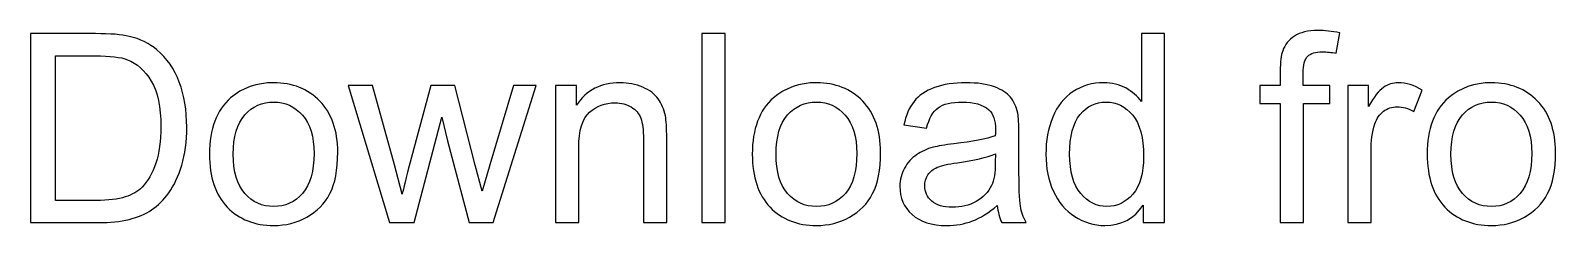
# Model space of a CAD drawing. Header units: millimetres. Extents: x -295 to 213, y -77 to 90.
# Drawn here: x 12.52 to 61.44, y -76.79 to -70.53 of the extents above; entities that cross this region are included whole.
import ezdxf

# ---------------------------------------------------------------- set-up
doc = ezdxf.new("R2010")
doc.units = ezdxf.units.MM
doc.header["$MEASUREMENT"] = 0
doc.layers.add('Layer 1', color=7, linetype='Continuous')

msp = doc.modelspace()

# ---------------------------------------------------------------- linework, layer by layer
at = {"layer": 'Layer 1', "color": 250}
for points, knots in [([(12.5204, -76.6976), (12.5204, -76.6976), (12.5204, -70.6354), (12.5204, -70.6354), (12.5204, -70.6354), (12.5204, -70.6354), (14.6089, -70.6354), (14.6089, -70.6354), (14.6089, -70.6354), (15.0802, -70.6354), (15.44, -70.6637), (15.6884, -70.7215), (15.6884, -70.7215), (16.0355, -70.802), (16.3319, -70.9473), (16.5774, -71.1561), (16.5774, -71.1561), (16.8977, -71.4271), (17.1362, -71.7714), (17.2942, -72.1919), (17.2942, -72.1919), (17.4537, -72.6124), (17.5327, -73.0936), (17.5327, -73.6341), (17.5327, -73.6341), (17.5327, -74.0941), (17.4791, -74.5019), (17.3719, -74.8575), (17.3719, -74.8575), (17.2646, -75.2131), (17.1263, -75.508), (16.9584, -75.7409), (16.9584, -75.7409), (16.7891, -75.9737), (16.6056, -76.1571), (16.4052, -76.2898), (16.4052, -76.2898), (16.2063, -76.4238), (15.965, -76.5254), (15.6827, -76.5946), (15.6827, -76.5946), (15.3991, -76.6637), (15.0746, -76.6976), (14.7077, -76.6976), (14.7077, -76.6976), (14.7077, -76.6976), (12.5204, -76.6976), (12.5204, -76.6976)], [0, 0, 0, 0, 0.0769231, 0.0769231, 0.0769231, 0.0769231, 0.1538462, 0.1538462, 0.1538462, 0.1538462, 0.2307692, 0.2307692, 0.2307692, 0.2307692, 0.3076923, 0.3076923, 0.3076923, 0.3076923, 0.3846154, 0.3846154, 0.3846154, 0.3846154, 0.4615385, 0.4615385, 0.4615385, 0.4615385, 0.5384615, 0.5384615, 0.5384615, 0.5384615, 0.6153846, 0.6153846, 0.6153846, 0.6153846, 0.6923077, 0.6923077, 0.6923077, 0.6923077, 0.7692308, 0.7692308, 0.7692308, 0.7692308, 0.8461538, 0.8461538, 0.8461538, 0.8461538, 1, 1, 1, 1]), ([(34.057, -76.6976), (34.057, -76.6976), (34.057, -70.6354), (34.057, -70.6354), (34.057, -70.6354), (34.057, -70.6354), (34.802, -70.6354), (34.802, -70.6354), (34.802, -70.6354), (34.802, -70.6354), (34.802, -76.6976), (34.802, -76.6976), (34.802, -76.6976), (34.802, -76.6976), (34.057, -76.6976), (34.057, -76.6976)], [0, 0, 0, 0, 0.2, 0.2, 0.2, 0.2, 0.4, 0.4, 0.4, 0.4, 0.6, 0.6, 0.6, 0.6, 1, 1, 1, 1]), ([(48.209, -76.6976), (48.209, -76.6976), (48.209, -76.1402), (48.209, -76.1402), (48.209, -76.1402), (47.9311, -76.5734), (47.5218, -76.7907), (46.9814, -76.7907), (46.9814, -76.7907), (46.6314, -76.7907), (46.3097, -76.6948), (46.0176, -76.5015), (46.0176, -76.5015), (45.7241, -76.3095), (45.4969, -76.04), (45.3346, -75.6957), (45.3346, -75.6957), (45.1737, -75.35), (45.0933, -74.9535), (45.0933, -74.5047), (45.0933, -74.5047), (45.0933, -74.0673), (45.1667, -73.6708), (45.312, -73.3137), (45.312, -73.3137), (45.4588, -72.9581), (45.6775, -72.6844), (45.9696, -72.4953), (45.9696, -72.4953), (46.2603, -72.3048), (46.5877, -72.2102), (46.9475, -72.2102), (46.9475, -72.2102), (47.2128, -72.2102), (47.4485, -72.2667), (47.6545, -72.3782), (47.6545, -72.3782), (47.8605, -72.4897), (48.0284, -72.6364), (48.1582, -72.8156), (48.1582, -72.8156), (48.1582, -72.8156), (48.1582, -70.6354), (48.1582, -70.6354), (48.1582, -70.6354), (48.1582, -70.6354), (48.9033, -70.6354), (48.9033, -70.6354), (48.9033, -70.6354), (48.9033, -70.6354), (48.9033, -76.6976), (48.9033, -76.6976), (48.9033, -76.6976), (48.9033, -76.6976), (48.209, -76.6976), (48.209, -76.6976)], [0, 0, 0, 0, 0.0666667, 0.0666667, 0.0666667, 0.0666667, 0.1333333, 0.1333333, 0.1333333, 0.1333333, 0.2, 0.2, 0.2, 0.2, 0.2666667, 0.2666667, 0.2666667, 0.2666667, 0.3333333, 0.3333333, 0.3333333, 0.3333333, 0.4, 0.4, 0.4, 0.4, 0.4666667, 0.4666667, 0.4666667, 0.4666667, 0.5333333, 0.5333333, 0.5333333, 0.5333333, 0.6, 0.6, 0.6, 0.6, 0.6666667, 0.6666667, 0.6666667, 0.6666667, 0.7333333, 0.7333333, 0.7333333, 0.7333333, 0.8, 0.8, 0.8, 0.8, 0.8666667, 0.8666667, 0.8666667, 0.8666667, 1, 1, 1, 1]), ([(52.6117, -76.6976), (52.6117, -76.6976), (52.6117, -72.8791), (52.6117, -72.8791), (52.6117, -72.8791), (52.6117, -72.8791), (51.9513, -72.8791), (51.9513, -72.8791), (51.9513, -72.8791), (51.9513, -72.8791), (51.9513, -72.3034), (51.9513, -72.3034), (51.9513, -72.3034), (51.9513, -72.3034), (52.6117, -72.3034), (52.6117, -72.3034), (52.6117, -72.3034), (52.6117, -72.3034), (52.6117, -71.8377), (52.6117, -71.8377), (52.6117, -71.8377), (52.6117, -71.5428), (52.6371, -71.3241), (52.6893, -71.1815), (52.6893, -71.1815), (52.7613, -70.9896), (52.8855, -70.833), (53.0661, -70.7131), (53.0661, -70.7131), (53.2453, -70.5931), (53.4979, -70.5338), (53.8224, -70.5338), (53.8224, -70.5338), (54.0327, -70.5338), (54.2641, -70.5592), (54.5181, -70.6086), (54.5181, -70.6086), (54.5181, -70.6086), (54.4066, -71.2606), (54.4066, -71.2606), (54.4066, -71.2606), (54.2514, -71.2338), (54.1061, -71.2196), (53.9678, -71.2196), (53.9678, -71.2196), (53.742, -71.2196), (53.5826, -71.2676), (53.488, -71.3636), (53.488, -71.3636), (53.3949, -71.4595), (53.3483, -71.6387), (53.3483, -71.9012), (53.3483, -71.9012), (53.3483, -71.9012), (53.3483, -72.3034), (53.3483, -72.3034), (53.3483, -72.3034), (53.3483, -72.3034), (54.2034, -72.3034), (54.2034, -72.3034), (54.2034, -72.3034), (54.2034, -72.3034), (54.2034, -72.8791), (54.2034, -72.8791), (54.2034, -72.8791), (54.2034, -72.8791), (53.3568, -72.8791), (53.3568, -72.8791), (53.3568, -72.8791), (53.3568, -72.8791), (53.3568, -76.6976), (53.3568, -76.6976), (53.3568, -76.6976), (53.3568, -76.6976), (52.6117, -76.6976), (52.6117, -76.6976)], [0, 0, 0, 0, 0.05, 0.05, 0.05, 0.05, 0.1, 0.1, 0.1, 0.1, 0.15, 0.15, 0.15, 0.15, 0.2, 0.2, 0.2, 0.2, 0.25, 0.25, 0.25, 0.25, 0.3, 0.3, 0.3, 0.3, 0.35, 0.35, 0.35, 0.35, 0.4, 0.4, 0.4, 0.4, 0.45, 0.45, 0.45, 0.45, 0.5, 0.5, 0.5, 0.5, 0.55, 0.55, 0.55, 0.55, 0.6, 0.6, 0.6, 0.6, 0.65, 0.65, 0.65, 0.65, 0.7, 0.7, 0.7, 0.7, 0.75, 0.75, 0.75, 0.75, 0.8, 0.8, 0.8, 0.8, 0.85, 0.85, 0.85, 0.85, 0.9, 0.9, 0.9, 0.9, 1, 1, 1, 1]), ([(13.3248, -75.9864), (13.3248, -75.9864), (14.6174, -75.9864), (14.6174, -75.9864), (14.6174, -75.9864), (15.0167, -75.9864), (15.33, -75.9497), (15.5572, -75.8749), (15.5572, -75.8749), (15.7843, -75.8001), (15.965, -75.6957), (16.1004, -75.5602), (16.1004, -75.5602), (16.2895, -75.3697), (16.4377, -75.1129), (16.5435, -74.7912), (16.5435, -74.7912), (16.6494, -74.4694), (16.703, -74.08), (16.703, -73.6214), (16.703, -73.6214), (16.703, -72.9864), (16.5986, -72.4981), (16.3911, -72.1566), (16.3911, -72.1566), (16.1837, -71.8151), (15.9311, -71.5865), (15.6334, -71.4708), (15.6334, -71.4708), (15.4189, -71.3876), (15.0731, -71.3466), (14.5962, -71.3466), (14.5962, -71.3466), (14.5962, -71.3466), (13.3248, -71.3466), (13.3248, -71.3466), (13.3248, -71.3466), (13.3248, -71.3466), (13.3248, -75.9864), (13.3248, -75.9864)], [0, 0, 0, 0, 0.0909091, 0.0909091, 0.0909091, 0.0909091, 0.1818182, 0.1818182, 0.1818182, 0.1818182, 0.2727273, 0.2727273, 0.2727273, 0.2727273, 0.3636364, 0.3636364, 0.3636364, 0.3636364, 0.4545455, 0.4545455, 0.4545455, 0.4545455, 0.5454545, 0.5454545, 0.5454545, 0.5454545, 0.6363636, 0.6363636, 0.6363636, 0.6363636, 0.7272727, 0.7272727, 0.7272727, 0.7272727, 0.8181818, 0.8181818, 0.8181818, 0.8181818, 1, 1, 1, 1]), ([(18.2623, -74.5005), (18.2623, -73.6891), (18.4881, -73.088), (18.941, -72.6971), (18.941, -72.6971), (19.3178, -72.3725), (19.7793, -72.2102), (20.3225, -72.2102), (20.3225, -72.2102), (20.9251, -72.2102), (21.419, -72.4078), (21.8028, -72.8029), (21.8028, -72.8029), (22.1852, -73.1966), (22.3771, -73.7427), (22.3771, -74.4384), (22.3771, -74.4384), (22.3771, -75.0028), (22.2925, -75.4459), (22.1231, -75.7691), (22.1231, -75.7691), (21.9538, -76.0922), (21.7068, -76.3434), (21.3823, -76.5226), (21.3823, -76.5226), (21.0591, -76.7018), (20.7049, -76.7907), (20.3225, -76.7907), (20.3225, -76.7907), (19.7073, -76.7907), (19.2106, -76.5946), (18.831, -76.2009), (18.831, -76.2009), (18.4514, -75.8072), (18.2623, -75.2399), (18.2623, -74.5005)], [0, 0, 0, 0, 0.1, 0.1, 0.1, 0.1, 0.2, 0.2, 0.2, 0.2, 0.3, 0.3, 0.3, 0.3, 0.4, 0.4, 0.4, 0.4, 0.5, 0.5, 0.5, 0.5, 0.6, 0.6, 0.6, 0.6, 0.7, 0.7, 0.7, 0.7, 0.8, 0.8, 0.8, 0.8, 1, 1, 1, 1]), ([(24.0408, -76.6976), (24.0408, -76.6976), (22.713, -72.3034), (22.713, -72.3034), (22.713, -72.3034), (22.713, -72.3034), (23.4919, -72.3034), (23.4919, -72.3034), (23.4919, -72.3034), (23.4919, -72.3034), (24.1932, -74.8392), (24.1932, -74.8392), (24.1932, -74.8392), (24.1932, -74.8392), (24.4416, -75.7832), (24.4416, -75.7832), (24.4416, -75.7832), (24.4515, -75.7366), (24.5277, -75.4347), (24.6688, -74.8773), (24.6688, -74.8773), (24.6688, -74.8773), (25.3645, -72.3034), (25.3645, -72.3034), (25.3645, -72.3034), (25.3645, -72.3034), (26.1279, -72.3034), (26.1279, -72.3034), (26.1279, -72.3034), (26.1279, -72.3034), (26.7897, -74.8547), (26.7897, -74.8547), (26.7897, -74.8547), (26.7897, -74.8547), (27.0056, -75.6915), (27.0056, -75.6915), (27.0056, -75.6915), (27.0056, -75.6915), (27.2582, -74.8434), (27.2582, -74.8434), (27.2582, -74.8434), (27.2582, -74.8434), (28.0174, -72.3034), (28.0174, -72.3034), (28.0174, -72.3034), (28.0174, -72.3034), (28.7413, -72.3034), (28.7413, -72.3034), (28.7413, -72.3034), (28.7413, -72.3034), (27.3626, -76.6976), (27.3626, -76.6976), (27.3626, -76.6976), (27.3626, -76.6976), (26.5921, -76.6976), (26.5921, -76.6976), (26.5921, -76.6976), (26.5921, -76.6976), (25.895, -74.0687), (25.895, -74.0687), (25.895, -74.0687), (25.895, -74.0687), (25.7186, -73.3166), (25.7186, -73.3166), (25.7186, -73.3166), (25.7186, -73.3166), (24.8296, -76.6976), (24.8296, -76.6976), (24.8296, -76.6976), (24.8296, -76.6976), (24.0408, -76.6976), (24.0408, -76.6976)], [0, 0, 0, 0, 0.0526316, 0.0526316, 0.0526316, 0.0526316, 0.1052632, 0.1052632, 0.1052632, 0.1052632, 0.1578947, 0.1578947, 0.1578947, 0.1578947, 0.2105263, 0.2105263, 0.2105263, 0.2105263, 0.2631579, 0.2631579, 0.2631579, 0.2631579, 0.3157895, 0.3157895, 0.3157895, 0.3157895, 0.3684211, 0.3684211, 0.3684211, 0.3684211, 0.4210526, 0.4210526, 0.4210526, 0.4210526, 0.4736842, 0.4736842, 0.4736842, 0.4736842, 0.5263158, 0.5263158, 0.5263158, 0.5263158, 0.5789474, 0.5789474, 0.5789474, 0.5789474, 0.6315789, 0.6315789, 0.6315789, 0.6315789, 0.6842105, 0.6842105, 0.6842105, 0.6842105, 0.7368421, 0.7368421, 0.7368421, 0.7368421, 0.7894737, 0.7894737, 0.7894737, 0.7894737, 0.8421053, 0.8421053, 0.8421053, 0.8421053, 0.8947368, 0.8947368, 0.8947368, 0.8947368, 1, 1, 1, 1]), ([(29.365, -76.6976), (29.365, -76.6976), (29.365, -72.3034), (29.365, -72.3034), (29.365, -72.3034), (29.365, -72.3034), (30.0339, -72.3034), (30.0339, -72.3034), (30.0339, -72.3034), (30.0339, -72.3034), (30.0339, -72.9271), (30.0339, -72.9271), (30.0339, -72.9271), (30.3556, -72.4487), (30.8213, -72.2102), (31.4295, -72.2102), (31.4295, -72.2102), (31.6948, -72.2102), (31.9375, -72.2582), (32.159, -72.3528), (32.159, -72.3528), (32.3806, -72.4473), (32.5471, -72.5729), (32.6571, -72.7267), (32.6571, -72.7267), (32.7672, -72.8805), (32.8448, -73.064), (32.8886, -73.2756), (32.8886, -73.2756), (32.9154, -73.4139), (32.9295, -73.6552), (32.9295, -73.9995), (32.9295, -73.9995), (32.9295, -73.9995), (32.9295, -76.6976), (32.9295, -76.6976), (32.9295, -76.6976), (32.9295, -76.6976), (32.1844, -76.6976), (32.1844, -76.6976), (32.1844, -76.6976), (32.1844, -76.6976), (32.1844, -74.0278), (32.1844, -74.0278), (32.1844, -74.0278), (32.1844, -73.7244), (32.1562, -73.4972), (32.0983, -73.3476), (32.0983, -73.3476), (32.0405, -73.198), (31.9375, -73.0781), (31.7907, -72.9878), (31.7907, -72.9878), (31.644, -72.8989), (31.4704, -72.8537), (31.2728, -72.8537), (31.2728, -72.8537), (30.9567, -72.8537), (30.6844, -72.9539), (30.4544, -73.1557), (30.4544, -73.1557), (30.2244, -73.3561), (30.1101, -73.7385), (30.1101, -74.3001), (30.1101, -74.3001), (30.1101, -74.3001), (30.1101, -76.6976), (30.1101, -76.6976), (30.1101, -76.6976), (30.1101, -76.6976), (29.365, -76.6976), (29.365, -76.6976)], [0, 0, 0, 0, 0.0526316, 0.0526316, 0.0526316, 0.0526316, 0.1052632, 0.1052632, 0.1052632, 0.1052632, 0.1578947, 0.1578947, 0.1578947, 0.1578947, 0.2105263, 0.2105263, 0.2105263, 0.2105263, 0.2631579, 0.2631579, 0.2631579, 0.2631579, 0.3157895, 0.3157895, 0.3157895, 0.3157895, 0.3684211, 0.3684211, 0.3684211, 0.3684211, 0.4210526, 0.4210526, 0.4210526, 0.4210526, 0.4736842, 0.4736842, 0.4736842, 0.4736842, 0.5263158, 0.5263158, 0.5263158, 0.5263158, 0.5789474, 0.5789474, 0.5789474, 0.5789474, 0.6315789, 0.6315789, 0.6315789, 0.6315789, 0.6842105, 0.6842105, 0.6842105, 0.6842105, 0.7368421, 0.7368421, 0.7368421, 0.7368421, 0.7894737, 0.7894737, 0.7894737, 0.7894737, 0.8421053, 0.8421053, 0.8421053, 0.8421053, 0.8947368, 0.8947368, 0.8947368, 0.8947368, 1, 1, 1, 1]), ([(35.6755, -74.5005), (35.6755, -73.6891), (35.9013, -73.088), (36.3542, -72.6971), (36.3542, -72.6971), (36.731, -72.3725), (37.1925, -72.2102), (37.7357, -72.2102), (37.7357, -72.2102), (38.3383, -72.2102), (38.8322, -72.4078), (39.216, -72.8029), (39.216, -72.8029), (39.5984, -73.1966), (39.7903, -73.7427), (39.7903, -74.4384), (39.7903, -74.4384), (39.7903, -75.0028), (39.7057, -75.4459), (39.5363, -75.7691), (39.5363, -75.7691), (39.367, -76.0922), (39.12, -76.3434), (38.7955, -76.5226), (38.7955, -76.5226), (38.4723, -76.7018), (38.1181, -76.7907), (37.7357, -76.7907), (37.7357, -76.7907), (37.1205, -76.7907), (36.6238, -76.5946), (36.2442, -76.2009), (36.2442, -76.2009), (35.8646, -75.8072), (35.6755, -75.2399), (35.6755, -74.5005)], [0, 0, 0, 0, 0.1, 0.1, 0.1, 0.1, 0.2, 0.2, 0.2, 0.2, 0.3, 0.3, 0.3, 0.3, 0.4, 0.4, 0.4, 0.4, 0.5, 0.5, 0.5, 0.5, 0.6, 0.6, 0.6, 0.6, 0.7, 0.7, 0.7, 0.7, 0.8, 0.8, 0.8, 0.8, 1, 1, 1, 1]), ([(43.534, -76.1473), (43.2574, -76.3829), (42.9907, -76.548), (42.7353, -76.6454), (42.7353, -76.6454), (42.4799, -76.7428), (42.2062, -76.7907), (41.9126, -76.7907), (41.9126, -76.7907), (41.43, -76.7907), (41.0589, -76.6736), (40.7993, -76.438), (40.7993, -76.438), (40.5396, -76.2037), (40.4098, -75.9031), (40.4098, -75.5377), (40.4098, -75.5377), (40.4098, -75.3232), (40.4592, -75.127), (40.5566, -74.9492), (40.5566, -74.9492), (40.6553, -74.7714), (40.7837, -74.6303), (40.9418, -74.5231), (40.9418, -74.5231), (41.1012, -74.4158), (41.279, -74.334), (41.478, -74.2789), (41.478, -74.2789), (41.6248, -74.2408), (41.8463, -74.2042), (42.1412, -74.1675), (42.1412, -74.1675), (42.7424, -74.0969), (43.1869, -74.0108), (43.4705, -73.9121), (43.4705, -73.9121), (43.4733, -73.8105), (43.4747, -73.7455), (43.4747, -73.7187), (43.4747, -73.7187), (43.4747, -73.4168), (43.4042, -73.2037), (43.2631, -73.0795), (43.2631, -73.0795), (43.0726, -72.9116), (42.7889, -72.8283), (42.4136, -72.8283), (42.4136, -72.8283), (42.0622, -72.8283), (41.8026, -72.8904), (41.6361, -73.0132), (41.6361, -73.0132), (41.4681, -73.1359), (41.3454, -73.3533), (41.2649, -73.6665), (41.2649, -73.6665), (41.2649, -73.6665), (40.5368, -73.5649), (40.5368, -73.5649), (40.5368, -73.5649), (40.6031, -73.2531), (40.7118, -73.0005), (40.8642, -72.8086), (40.8642, -72.8086), (41.0166, -72.6167), (41.2367, -72.4699), (41.5246, -72.3655), (41.5246, -72.3655), (41.811, -72.2625), (42.1455, -72.2102), (42.5237, -72.2102), (42.5237, -72.2102), (42.899, -72.2102), (43.2052, -72.254), (43.4409, -72.3429), (43.4409, -72.3429), (43.6751, -72.4318), (43.8487, -72.5419), (43.9588, -72.6759), (43.9588, -72.6759), (44.0688, -72.81), (44.1464, -72.9793), (44.1916, -73.1839), (44.1916, -73.1839), (44.2156, -73.3109), (44.2283, -73.5395), (44.2283, -73.8683), (44.2283, -73.8683), (44.2283, -73.8683), (44.2283, -74.8561), (44.2283, -74.8561), (44.2283, -74.8561), (44.2283, -75.5461), (44.2438, -75.9822), (44.2748, -76.167), (44.2748, -76.167), (44.3045, -76.3519), (44.3666, -76.5283), (44.4569, -76.6976), (44.4569, -76.6976), (44.4569, -76.6976), (43.6779, -76.6976), (43.6779, -76.6976), (43.6779, -76.6976), (43.6032, -76.541), (43.5552, -76.3575), (43.534, -76.1473)], [0, 0, 0, 0, 0.0357143, 0.0357143, 0.0357143, 0.0357143, 0.0714286, 0.0714286, 0.0714286, 0.0714286, 0.1071429, 0.1071429, 0.1071429, 0.1071429, 0.1428571, 0.1428571, 0.1428571, 0.1428571, 0.1785714, 0.1785714, 0.1785714, 0.1785714, 0.2142857, 0.2142857, 0.2142857, 0.2142857, 0.25, 0.25, 0.25, 0.25, 0.2857143, 0.2857143, 0.2857143, 0.2857143, 0.3214286, 0.3214286, 0.3214286, 0.3214286, 0.3571429, 0.3571429, 0.3571429, 0.3571429, 0.3928571, 0.3928571, 0.3928571, 0.3928571, 0.4285714, 0.4285714, 0.4285714, 0.4285714, 0.4642857, 0.4642857, 0.4642857, 0.4642857, 0.5, 0.5, 0.5, 0.5, 0.5357143, 0.5357143, 0.5357143, 0.5357143, 0.5714286, 0.5714286, 0.5714286, 0.5714286, 0.6071429, 0.6071429, 0.6071429, 0.6071429, 0.6428571, 0.6428571, 0.6428571, 0.6428571, 0.6785714, 0.6785714, 0.6785714, 0.6785714, 0.7142857, 0.7142857, 0.7142857, 0.7142857, 0.75, 0.75, 0.75, 0.75, 0.7857143, 0.7857143, 0.7857143, 0.7857143, 0.8214286, 0.8214286, 0.8214286, 0.8214286, 0.8571429, 0.8571429, 0.8571429, 0.8571429, 0.8928571, 0.8928571, 0.8928571, 0.8928571, 0.9285714, 0.9285714, 0.9285714, 0.9285714, 1, 1, 1, 1]), ([(54.7777, -76.6976), (54.7777, -76.6976), (54.7777, -72.3034), (54.7777, -72.3034), (54.7777, -72.3034), (54.7777, -72.3034), (55.4466, -72.3034), (55.4466, -72.3034), (55.4466, -72.3034), (55.4466, -72.3034), (55.4466, -72.9765), (55.4466, -72.9765), (55.4466, -72.9765), (55.6173, -72.6646), (55.7754, -72.4586), (55.9207, -72.3598), (55.9207, -72.3598), (56.0661, -72.2596), (56.2255, -72.2102), (56.3991, -72.2102), (56.3991, -72.2102), (56.6503, -72.2102), (56.9057, -72.2893), (57.1653, -72.4459), (57.1653, -72.4459), (57.1653, -72.4459), (56.9001, -73.1331), (56.9001, -73.1331), (56.9001, -73.1331), (56.7194, -73.0315), (56.5388, -72.9807), (56.3582, -72.9807), (56.3582, -72.9807), (56.1959, -72.9807), (56.0506, -73.0301), (55.9222, -73.1275), (55.9222, -73.1275), (55.7937, -73.2248), (55.702, -73.3603), (55.647, -73.5339), (55.647, -73.5339), (55.5637, -73.7978), (55.5228, -74.087), (55.5228, -74.4017), (55.5228, -74.4017), (55.5228, -74.4017), (55.5228, -76.6976), (55.5228, -76.6976), (55.5228, -76.6976), (55.5228, -76.6976), (54.7777, -76.6976), (54.7777, -76.6976)], [0, 0, 0, 0, 0.0714286, 0.0714286, 0.0714286, 0.0714286, 0.1428571, 0.1428571, 0.1428571, 0.1428571, 0.2142857, 0.2142857, 0.2142857, 0.2142857, 0.2857143, 0.2857143, 0.2857143, 0.2857143, 0.3571429, 0.3571429, 0.3571429, 0.3571429, 0.4285714, 0.4285714, 0.4285714, 0.4285714, 0.5, 0.5, 0.5, 0.5, 0.5714286, 0.5714286, 0.5714286, 0.5714286, 0.6428571, 0.6428571, 0.6428571, 0.6428571, 0.7142857, 0.7142857, 0.7142857, 0.7142857, 0.7857143, 0.7857143, 0.7857143, 0.7857143, 0.8571429, 0.8571429, 0.8571429, 0.8571429, 1, 1, 1, 1]), ([(57.3262, -74.5005), (57.3262, -73.6891), (57.552, -73.088), (58.0049, -72.6971), (58.0049, -72.6971), (58.3817, -72.3725), (58.8432, -72.2102), (59.3864, -72.2102), (59.3864, -72.2102), (59.989, -72.2102), (60.4829, -72.4078), (60.8667, -72.8029), (60.8667, -72.8029), (61.2491, -73.1966), (61.441, -73.7427), (61.441, -74.4384), (61.441, -74.4384), (61.441, -75.0028), (61.3564, -75.4459), (61.187, -75.7691), (61.187, -75.7691), (61.0177, -76.0922), (60.7707, -76.3434), (60.4462, -76.5226), (60.4462, -76.5226), (60.123, -76.7018), (59.7688, -76.7907), (59.3864, -76.7907), (59.3864, -76.7907), (58.7712, -76.7907), (58.2745, -76.5946), (57.8949, -76.2009), (57.8949, -76.2009), (57.5153, -75.8072), (57.3262, -75.2399), (57.3262, -74.5005)], [0, 0, 0, 0, 0.1, 0.1, 0.1, 0.1, 0.2, 0.2, 0.2, 0.2, 0.3, 0.3, 0.3, 0.3, 0.4, 0.4, 0.4, 0.4, 0.5, 0.5, 0.5, 0.5, 0.6, 0.6, 0.6, 0.6, 0.7, 0.7, 0.7, 0.7, 0.8, 0.8, 0.8, 0.8, 1, 1, 1, 1]), ([(19.0243, -74.5019), (19.0243, -75.0635), (19.1471, -75.484), (19.3926, -75.762), (19.3926, -75.762), (19.6396, -76.0414), (19.9486, -76.1811), (20.3225, -76.1811), (20.3225, -76.1811), (20.6922, -76.1811), (20.9999, -76.0414), (21.2468, -75.7606), (21.2468, -75.7606), (21.4923, -75.4798), (21.6151, -75.0522), (21.6151, -74.4779), (21.6151, -74.4779), (21.6151, -73.936), (21.4909, -73.5254), (21.244, -73.2474), (21.244, -73.2474), (20.997, -72.968), (20.6894, -72.8283), (20.3225, -72.8283), (20.3225, -72.8283), (19.9486, -72.8283), (19.6396, -72.9666), (19.3926, -73.2446), (19.3926, -73.2446), (19.1471, -73.5226), (19.0243, -73.9417), (19.0243, -74.5019)], [0, 0, 0, 0, 0.1111111, 0.1111111, 0.1111111, 0.1111111, 0.2222222, 0.2222222, 0.2222222, 0.2222222, 0.3333333, 0.3333333, 0.3333333, 0.3333333, 0.4444444, 0.4444444, 0.4444444, 0.4444444, 0.5555556, 0.5555556, 0.5555556, 0.5555556, 0.6666667, 0.6666667, 0.6666667, 0.6666667, 0.7777778, 0.7777778, 0.7777778, 0.7777778, 1, 1, 1, 1]), ([(36.4375, -74.5019), (36.4375, -75.0635), (36.5603, -75.484), (36.8058, -75.762), (36.8058, -75.762), (37.0528, -76.0414), (37.3618, -76.1811), (37.7357, -76.1811), (37.7357, -76.1811), (38.1054, -76.1811), (38.4131, -76.0414), (38.66, -75.7606), (38.66, -75.7606), (38.9055, -75.4798), (39.0283, -75.0522), (39.0283, -74.4779), (39.0283, -74.4779), (39.0283, -73.936), (38.9041, -73.5254), (38.6572, -73.2474), (38.6572, -73.2474), (38.4102, -72.968), (38.1026, -72.8283), (37.7357, -72.8283), (37.7357, -72.8283), (37.3618, -72.8283), (37.0528, -72.9666), (36.8058, -73.2446), (36.8058, -73.2446), (36.5603, -73.5226), (36.4375, -73.9417), (36.4375, -74.5019)], [0, 0, 0, 0, 0.1111111, 0.1111111, 0.1111111, 0.1111111, 0.2222222, 0.2222222, 0.2222222, 0.2222222, 0.3333333, 0.3333333, 0.3333333, 0.3333333, 0.4444444, 0.4444444, 0.4444444, 0.4444444, 0.5555556, 0.5555556, 0.5555556, 0.5555556, 0.6666667, 0.6666667, 0.6666667, 0.6666667, 0.7777778, 0.7777778, 0.7777778, 0.7777778, 1, 1, 1, 1]), ([(45.8553, -74.5061), (45.8553, -75.0678), (45.9738, -75.4869), (46.2123, -75.7649), (46.2123, -75.7649), (46.4494, -76.0428), (46.7302, -76.1811), (47.0533, -76.1811), (47.0533, -76.1811), (47.3793, -76.1811), (47.6559, -76.0485), (47.8845, -75.7832), (47.8845, -75.7832), (48.1117, -75.5179), (48.226, -75.1129), (48.226, -74.5682), (48.226, -74.5682), (48.226, -73.9699), (48.1103, -73.5296), (47.8774, -73.2488), (47.8774, -73.2488), (47.646, -72.968), (47.3596, -72.8283), (47.0195, -72.8283), (47.0195, -72.8283), (46.6879, -72.8283), (46.4113, -72.9624), (46.1883, -73.2319), (46.1883, -73.2319), (45.9668, -73.5014), (45.8553, -73.9262), (45.8553, -74.5061)], [0, 0, 0, 0, 0.1111111, 0.1111111, 0.1111111, 0.1111111, 0.2222222, 0.2222222, 0.2222222, 0.2222222, 0.3333333, 0.3333333, 0.3333333, 0.3333333, 0.4444444, 0.4444444, 0.4444444, 0.4444444, 0.5555556, 0.5555556, 0.5555556, 0.5555556, 0.6666667, 0.6666667, 0.6666667, 0.6666667, 0.7777778, 0.7777778, 0.7777778, 0.7777778, 1, 1, 1, 1]), ([(58.0882, -74.5019), (58.0882, -75.0635), (58.211, -75.484), (58.4565, -75.762), (58.4565, -75.762), (58.7035, -76.0414), (59.0125, -76.1811), (59.3864, -76.1811), (59.3864, -76.1811), (59.7561, -76.1811), (60.0638, -76.0414), (60.3107, -75.7606), (60.3107, -75.7606), (60.5562, -75.4798), (60.679, -75.0522), (60.679, -74.4779), (60.679, -74.4779), (60.679, -73.936), (60.5548, -73.5254), (60.3079, -73.2474), (60.3079, -73.2474), (60.0609, -72.968), (59.7533, -72.8283), (59.3864, -72.8283), (59.3864, -72.8283), (59.0125, -72.8283), (58.7035, -72.9666), (58.4565, -73.2446), (58.4565, -73.2446), (58.211, -73.5226), (58.0882, -73.9417), (58.0882, -74.5019)], [0, 0, 0, 0, 0.1111111, 0.1111111, 0.1111111, 0.1111111, 0.2222222, 0.2222222, 0.2222222, 0.2222222, 0.3333333, 0.3333333, 0.3333333, 0.3333333, 0.4444444, 0.4444444, 0.4444444, 0.4444444, 0.5555556, 0.5555556, 0.5555556, 0.5555556, 0.6666667, 0.6666667, 0.6666667, 0.6666667, 0.7777778, 0.7777778, 0.7777778, 0.7777778, 1, 1, 1, 1]), ([(43.4747, -74.4963), (43.2038, -74.6063), (42.7974, -74.6995), (42.2555, -74.7757), (42.2555, -74.7757), (41.9479, -74.8194), (41.7306, -74.8688), (41.6036, -74.9238), (41.6036, -74.9238), (41.4766, -74.9789), (41.3792, -75.0593), (41.3101, -75.1637), (41.3101, -75.1637), (41.2409, -75.2695), (41.2057, -75.3867), (41.2057, -75.5165), (41.2057, -75.5165), (41.2057, -75.7126), (41.2805, -75.8777), (41.4314, -76.009), (41.4314, -76.009), (41.5824, -76.1402), (41.8026, -76.2065), (42.0919, -76.2065), (42.0919, -76.2065), (42.3783, -76.2065), (42.6337, -76.1444), (42.8581, -76.0189), (42.8581, -76.0189), (43.081, -75.8947), (43.2461, -75.7239), (43.3506, -75.508), (43.3506, -75.508), (43.431, -75.3401), (43.4705, -75.0932), (43.4705, -74.7672), (43.4705, -74.7672), (43.4705, -74.7672), (43.4747, -74.4963), (43.4747, -74.4963)], [0, 0, 0, 0, 0.0909091, 0.0909091, 0.0909091, 0.0909091, 0.1818182, 0.1818182, 0.1818182, 0.1818182, 0.2727273, 0.2727273, 0.2727273, 0.2727273, 0.3636364, 0.3636364, 0.3636364, 0.3636364, 0.4545455, 0.4545455, 0.4545455, 0.4545455, 0.5454545, 0.5454545, 0.5454545, 0.5454545, 0.6363636, 0.6363636, 0.6363636, 0.6363636, 0.7272727, 0.7272727, 0.7272727, 0.7272727, 0.8181818, 0.8181818, 0.8181818, 0.8181818, 1, 1, 1, 1])]:
    msp.add_open_spline(points, degree=3, knots=knots, dxfattribs=at)

doc.saveas('drawing.dxf')
